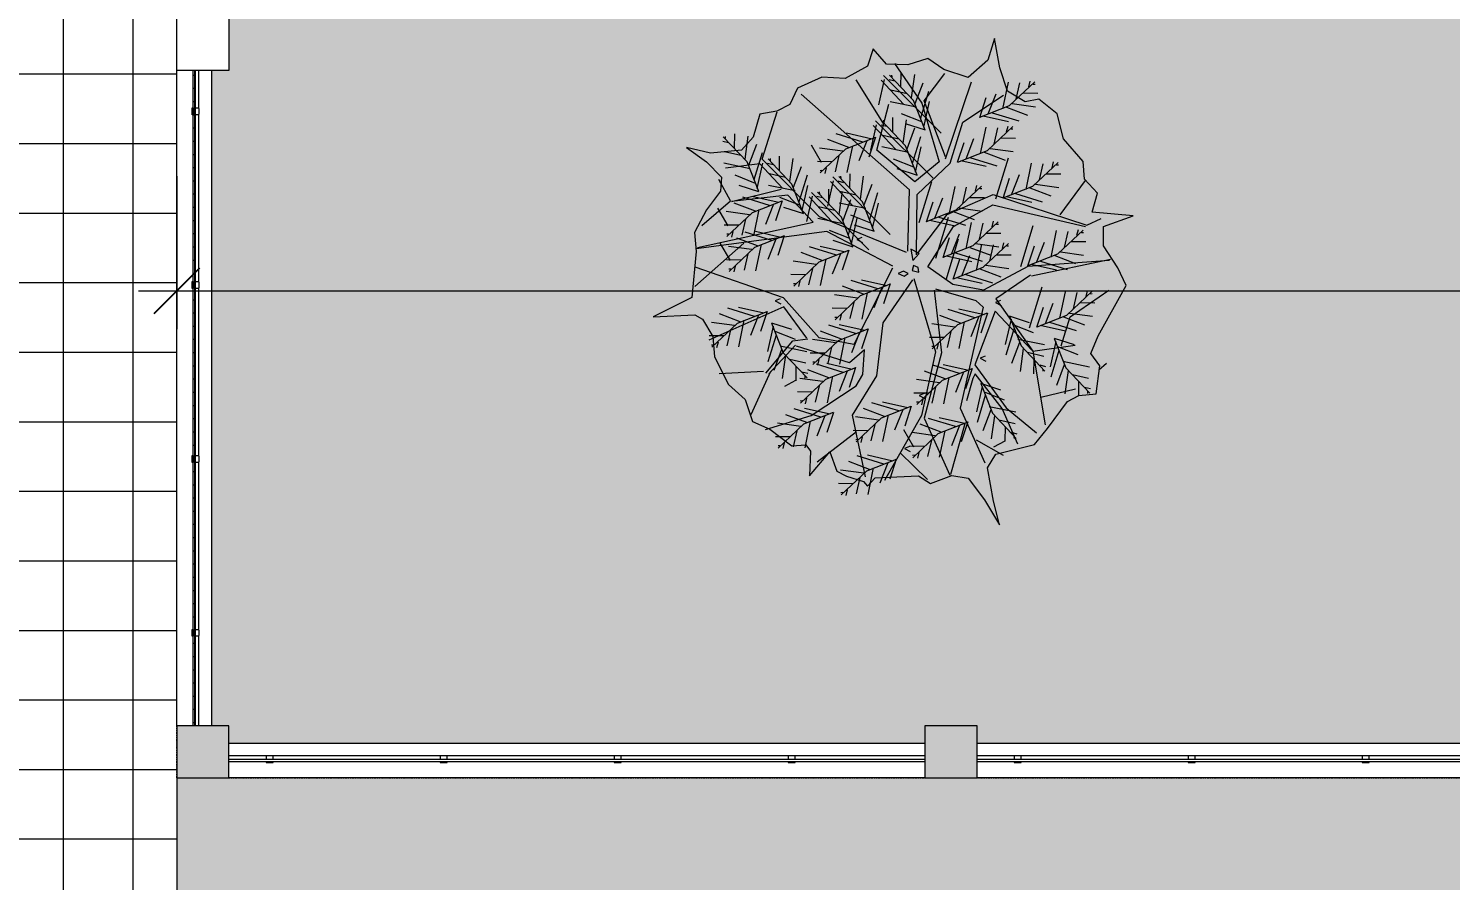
# Model space of a CAD drawing. Header units: millimetres. Extents: x 5359 to 218750, y -16347 to 109893.
# Drawn here: x 25251 to 33425, y 7297 to 12199 of the extents above; entities that cross this region are included whole.
import ezdxf

# ---------------------------------------------------------------- set-up
doc = ezdxf.new("R2010")
doc.units = ezdxf.units.MM
doc.linetypes.add('Double dash', pattern=[41.999998, 12, -6, 6, -6, 6, -6])
for name, color, linetype, lineweight in [('A-ANNO-DIMS', 211, 'Continuous', 9), ('A-ANNO-DIMS-220', 211, 'Continuous', 9), ('A-FLOR', 192, 'Continuous', 9), ('A-FLOR-HRAL', 11, 'Continuous', 9), ('A-FLOR-PATT', 8, 'Continuous', 9), ('A-WALL', 113, 'Continuous', 9), ('C-PROP-LINE', 91, 'Double dash', 18), ('G-IMPT', 8, 'Continuous', 9), ('L-PLNT', 71, 'Continuous', 9), ('S-COLS', 52, 'Continuous', 9), ('S-COLS-1', 253, 'Continuous', 5), ('S-COLS-4', 52, 'Continuous', 18)]:
    doc.layers.add(name, color=color, linetype=linetype, lineweight=lineweight)
doc.styles.add('Arial_5', font='arial_0.ttf', dxfattribs={"width": 0.9, "height": 660})
doc.dimstyles.new('1_Dim_chi_tiet_khu_đất_2_1', dxfattribs={"dimscale": 304.8, "dimtxt": 673.371204, "dimasz": 0.866142, "dimexe": 0.721785, "dimexo": 0.0625, "dimgap": 0.072178, "dimtad": 1, "dimdec": 0, "dimrnd": 5, "dimzin": 0, "dimdsep": 46, "dimtxsty": 'Arial_5', "dimblk1": 'OBLIQUE', "dimblk2": 'OBLIQUE', "dimsah": 1, "dimcen": 0.09, "dimdle": 0.721785, "dimazin": 0, "dimtfac": 1, "dimtdec": 4, "dimtix": 1, "dimtmove": 0, "dimatfit": 3, "dimfxl": 2.165354, "dimfxlon": 1, "dimtvp": 1, "dimtolj": 1, "dimtzin": 0, "dimarcsym": 2})

# ---------------------------------------------------------------- blocks, each defined once
blk = doc.blocks.new('NBS_CLDPhysicalSecuritySystems_MtlMeshPnlFncngSym_CLDModsecSecurusS3_InfillPanel - NBS_CLDPhysicalSecuritySystems_MtlMeshPnlFncngSym_CLDModsecSecurusS2_InfillPanel-2369388-TKCS_MB ĐỊNH VỊ CỔNG-HÀNG RÀO')
at = {"layer": 'A-FLOR-HRAL'}
h = blk.add_hatch(dxfattribs=at)
h.set_pattern_fill('FP_29', color=256, style=0, pattern_type=2)
h.set_pattern_definition([(180, (609.6, 0), (-2e-15, -13), []), (270, (609.6, 0), (76, 5e-15), [])])
h.paths.add_polyline_path([(3768.1, 6), (0, 6), (0, -6), (3768.1, -6)])
for p, q in [((218, 27), (0, 27)), ((0, 6), (3768.1, 6)), ((214, 6), (214, 23)), ((254, 6), (214, 6)), ((218, 27), (250, 27)), ((1218, 27), (250, 27)), ((254, 23), (254, 6)), ((1214, 6), (1214, 23)), ((1254, 6), (1214, 6)), ((1218, 27), (1250, 27)), ((2218, 27), (1250, 27)), ((1254, 23), (1254, 6)), ((2214, 6), (2214, 23)), ((2254, 6), (2214, 6)), ((2218, 27), (2250, 27)), ((3218, 27), (2250, 27)), ((2254, 23), (2254, 6)), ((3214, 6), (3214, 23)), ((3254, 6), (3214, 6)), ((3218, 27), (3250, 27)), ((3768.1, 27), (3250, 27)), ((3254, 23), (3254, 6)), ((3768.1, -6), (0, -6)), ((214, -11), (214, -6)), ((214, -6), (254, -6)), ((254, -11), (214, -11)), ((254, -6), (254, -11)), ((1214, -11), (1214, -6)), ((1214, -6), (1254, -6)), ((1254, -11), (1214, -11)), ((1254, -6), (1254, -11)), ((2214, -11), (2214, -6)), ((2214, -6), (2254, -6)), ((2254, -11), (2214, -11)), ((2254, -6), (2254, -11)), ((3214, -11), (3214, -6)), ((3214, -6), (3254, -6)), ((3254, -11), (3214, -11)), ((3254, -6), (3254, -11))]:
    blk.add_line(p, q, dxfattribs=at)
for centre, start, end in [((218, 23), 90, 180), ((250, 23), 0, 90), ((1218, 23), 90, 180), ((1250, 23), 0, 90), ((2218, 23), 90, 180), ((2250, 23), 0, 90), ((3218, 23), 90, 180), ((3250, 23), 0, 90)]:
    blk.add_arc(centre, 4, start, end, dxfattribs=at)
blk = doc.blocks.new('NBS_CLDPhysicalSecuritySystems_MtlMeshPnlFncngSym_CLDModsecSecurusS3_InfillPanel - NBS_CLDPhysicalSecuritySystems_MtlMeshPnlFncngSym_CLDModsecSecurusS2_InfillPanel-2369396-TKCS_MB ĐỊNH VỊ CỔNG-HÀNG RÀO')
at = {"layer": 'A-FLOR-HRAL'}
for p, q in [((218, 27), (0, 27)), ((4000, 6), (0, 6)), ((214, 23), (214, 6)), ((250, 27), (218, 27)), ((1218, 27), (250, 27)), ((254, 6), (254, 23)), ((1214, 23), (1214, 6)), ((1250, 27), (1218, 27)), ((2218, 27), (1250, 27)), ((1254, 6), (1254, 23)), ((2214, 23), (2214, 6)), ((2250, 27), (2218, 27)), ((3218, 27), (2250, 27)), ((2254, 6), (2254, 23)), ((3214, 23), (3214, 6)), ((3250, 27), (3218, 27)), ((4000, 27), (3250, 27)), ((3254, 6), (3254, 23)), ((0, -6), (4000, -6)), ((214, -6), (214, -11)), ((214, -11), (254, -11)), ((254, -11), (254, -6)), ((1214, -6), (1214, -11)), ((1214, -11), (1254, -11)), ((1254, -11), (1254, -6)), ((2214, -6), (2214, -11)), ((2214, -11), (2254, -11)), ((2254, -11), (2254, -6)), ((3214, -6), (3214, -11)), ((3214, -11), (3254, -11)), ((3254, -11), (3254, -6))]:
    blk.add_line(p, q, dxfattribs=at)
for centre, start, end in [((218, 23), 90, 180), ((250, 23), 360, 90), ((1218, 23), 90, 180), ((1250, 23), 360, 90), ((2218, 23), 90, 180), ((2250, 23), 360, 90), ((3218, 23), 90, 180), ((3250, 23), 360, 90)]:
    blk.add_arc(centre, 4, start, end, dxfattribs=at)
blk = doc.blocks.new('CAY GIANG HUONG - CAY GIANG HUONG_dwg-2249777-TKCS_MB ĐỊNH VỊ CỔNG-HÀNG RÀO')
at = {"layer": 'G-IMPT'}
for p, q in [((-47, 1330), (-46, 1436)), ((-172, 1068), (-368, 1383)), ((-205, 1203), (-164, 1385)), ((-26, 1206), (-188, 1381)), ((242, 1000), (-171, 1413)), ((-91, 1372), (-132, 1382)), ((-111, 1404), (-112, 1417)), ((29, 1254), (52, 1420)), ((56, 1212), (112, 1362)), ((273, 815), (459, 1368)), ((685, 1175), (725, 1365)), ((781, 1243), (808, 1360)), ((872, 1332), (882, 1373)), ((903, 1352), (917, 1352)), ((-2, 1281), (-119, 1308)), ((95, 1109), (154, 1301)), ((519, 1112), (566, 1255)), ((580, 1137), (638, 1283)), ((830, 1288), (936, 1286)), ((66, 1185), (-124, 1225)), ((104, 1081), (-42, 1138)), ((117, 1043), (158, 1226)), ((543, 1124), (726, 1083)), ((609, 1146), (801, 1087)), ((711, 1185), (862, 1129)), ((753, 1212), (920, 1189)), ((-264, 878), (-223, 1060)), ((-84, 881), (-246, 1055)), ((184, 675), (-230, 1088)), ((-149, 1047), (-190, 1057)), ((-169, 1079), (-170, 1092)), ((-105, 1005), (-104, 1111)), ((-30, 928), (-7, 1095)), ((129, 1020), (-15, 1067)), ((-3, 886), (54, 1037)), ((526, 852), (565, 1043)), ((622, 921), (649, 1038)), ((712, 1009), (723, 1050)), ((744, 1030), (758, 1030)), ((-1286, 930), (-1327, 940)), ((-1307, 962), (-1307, 975)), ((-1242, 888), (-1241, 994)), ((-1167, 811), (-1144, 978)), ((-1140, 769), (-1083, 920)), ((-422, 896), (-573, 953)), ((-320, 935), (-512, 995)), ((-254, 957), (-437, 998)), ((-291, 945), (-349, 799)), ((-230, 970), (-277, 826)), ((-61, 956), (-177, 983)), ((36, 784), (96, 976)), ((360, 790), (407, 933)), ((421, 815), (478, 961)), ((670, 965), (776, 964)), ((-1198, 839), (-1315, 866)), ((-1101, 667), (-1042, 859)), ((-920, 729), (-919, 834)), ((-845, 652), (-822, 818)), ((-693, 916), (-621, 791)), ((-464, 869), (-631, 892)), ((-492, 838), (-519, 722)), ((-396, 907), (-436, 716)), ((8, 860), (-183, 900)), ((58, 718), (99, 901)), ((449, 824), (642, 765)), ((552, 863), (702, 806)), ((594, 890), (760, 867)), ((635, 526), (725, 821)), ((-1129, 743), (-1320, 783)), ((-1079, 601), (-1038, 784)), ((-964, 771), (-1005, 781)), ((-985, 802), (-985, 816)), ((-818, 610), (-761, 760)), ((-541, 794), (-647, 795)), ((-615, 730), (-628, 729)), ((-583, 750), (-593, 709)), ((46, 755), (-101, 813)), ((71, 694), (-73, 742)), ((384, 802), (566, 761)), ((853, 594), (892, 784)), ((949, 663), (976, 779)), ((1040, 751), (1050, 792)), ((1071, 771), (1085, 772)), ((-1092, 638), (-1238, 696)), ((-1067, 577), (-1210, 624)), ((-807, 584), (-998, 623)), ((-876, 680), (-992, 707)), ((-779, 508), (-719, 700)), ((-757, 442), (-716, 624)), ((-572, 474), (-531, 657)), ((-392, 477), (-554, 652)), ((-124, 271), (-537, 684)), ((-457, 643), (-498, 654)), ((-477, 675), (-478, 689)), ((-413, 602), (-412, 707)), ((-338, 525), (-315, 691)), ((-311, 483), (-254, 633)), ((84, 356), (175, 651)), ((302, 424), (342, 615)), ((489, 581), (499, 622)), ((687, 531), (734, 675)), ((748, 556), (805, 702)), ((921, 632), (1087, 608)), ((998, 707), (1103, 706)), ((1098, 412), (1279, 658)), ((-991, 479), (-1183, 538)), ((-925, 501), (-1108, 542)), ((-901, 513), (-948, 369)), ((-769, 479), (-916, 536)), ((-724, 363), (-683, 546)), ((-545, 366), (-706, 541)), ((-277, 160), (-690, 573)), ((-610, 533), (-651, 543)), ((-630, 564), (-631, 578)), ((-566, 491), (-565, 597)), ((-490, 414), (-467, 580)), ((-369, 553), (-485, 580)), ((-463, 372), (-407, 522)), ((-271, 380), (-212, 573)), ((197, 387), (255, 533)), ((398, 493), (425, 610)), ((447, 537), (553, 536)), ((521, 602), (534, 602)), ((711, 544), (893, 503)), ((777, 565), (969, 506)), ((879, 605), (1029, 548)), ((-1364, 459), (-1291, 334)), ((-1135, 412), (-1302, 436)), ((-1093, 439), (-1244, 496)), ((-1067, 450), (-1107, 260)), ((-962, 488), (-1020, 342)), ((-744, 418), (-888, 465)), ((-521, 442), (-638, 469)), ((-300, 457), (-490, 496)), ((-424, 270), (-365, 462)), ((-262, 352), (-408, 409)), ((-250, 315), (-209, 497)), ((136, 362), (184, 505)), ((328, 435), (479, 378)), ((370, 462), (537, 439)), ((-1212, 337), (-1318, 338)), ((-1163, 382), (-1190, 265)), ((-453, 346), (-643, 386)), ((-402, 204), (-361, 387)), ((-237, 291), (-381, 338)), ((160, 374), (343, 333)), ((203, 100), (294, 394)), ((226, 396), (418, 337)), ((422, 168), (461, 358)), ((518, 236), (545, 353)), ((608, 325), (619, 366)), ((640, 345), (654, 346)), ((814, 40), (904, 335)), ((-1527, -104), (-1176, 209)), ((-1348, 209), (-1275, 83)), ((-1285, 273), (-1299, 272)), ((-1254, 293), (-1264, 252)), ((-1077, 189), (-1227, 245)), ((-975, 228), (-1167, 287)), ((-909, 250), (-1091, 291)), ((-946, 237), (-1003, 91)), ((-885, 262), (-932, 119)), ((-415, 241), (-561, 299)), ((-390, 180), (-533, 227)), ((256, 105), (303, 249)), ((277, -56), (367, 239)), ((317, 130), (374, 276)), ((490, 205), (656, 182)), ((566, 281), (672, 280)), ((682, 169), (692, 210)), ((927, 70), (984, 216)), ((1032, 108), (1071, 299)), ((1128, 177), (1155, 293)), ((1176, 221), (1282, 220)), ((1218, 265), (1229, 306)), ((1250, 285), (1264, 286)), ((-1119, 162), (-1285, 185)), ((-1147, 131), (-1174, 14)), ((-1051, 199), (-1091, 9)), ((-613, 83), (-763, 140)), ((-511, 123), (-703, 182)), ((-445, 144), (-628, 185)), ((-482, 132), (-540, -14)), ((-421, 157), (-468, 13)), ((280, 117), (462, 76)), ((345, 139), (537, 80)), ((390, -26), (448, 120)), ((448, 178), (598, 122)), ((495, 12), (535, 202)), ((591, 80), (618, 197)), ((640, 125), (745, 124)), ((713, 189), (727, 190)), ((866, 45), (913, 189)), ((1058, 119), (1208, 62)), ((1100, 146), (1266, 123)), ((-1196, 87), (-1301, 88)), ((-1269, 22), (-1283, 22)), ((-1238, 42), (-1248, 1)), ((-655, 56), (-822, 79)), ((-683, 25), (-710, -91)), ((-587, 94), (-627, -96)), ((329, -51), (376, 93)), ((521, 23), (671, -34)), ((563, 50), (729, 26)), ((890, 58), (1072, 17)), ((1460, 92), (891, -28)), ((955, 80), (1148, 20)), ((-732, -19), (-838, -18)), ((-805, -83), (-819, -84)), ((-774, -63), (-784, -104)), ((-213, -120), (-405, -60)), ((-148, -98), (-330, -57)), ((-124, -85), (-171, -229)), ((353, -39), (536, -80)), ((419, -17), (611, -76)), ((-358, -186), (-524, -163)), ((-316, -159), (-466, -102)), ((-290, -148), (-329, -339)), ((-185, -110), (-242, -257)), ((878, -400), (968, -105)), ((1096, -332), (1136, -141)), ((1192, -263), (1219, -147)), ((1283, -175), (1293, -134)), ((1314, -155), (1328, -154)), ((-1201, -357), (-1351, -300)), ((-1098, -318), (-1290, -258)), ((-1033, -296), (-1215, -255)), ((-1009, -283), (-1056, -427)), ((-434, -261), (-540, -260)), ((-476, -305), (-487, -346)), ((-386, -217), (-413, -333)), ((484, -329), (292, -269)), ((550, -307), (368, -266)), ((574, -294), (527, -438)), ((930, -395), (977, -251)), ((991, -370), (1048, -224)), ((1164, -294), (1330, -317)), ((1241, -219), (1346, -220)), ((-1243, -384), (-1409, -361)), ((-1175, -346), (-1214, -537)), ((-1070, -309), (-1127, -455)), ((-965, -388), (-1006, -571)), ((-978, -364), (-834, -411)), ((-373, -442), (-565, -382)), ((-508, -325), (-522, -326)), ((-307, -420), (-490, -379)), ((-283, -407), (-330, -551)), ((340, -395), (174, -372)), ((382, -368), (232, -311)), ((408, -357), (369, -548)), ((513, -320), (456, -466)), ((744, -338), (703, -521)), ((766, -404), (706, -596)), ((731, -315), (875, -362)), ((757, -376), (903, -433)), ((954, -382), (1136, -423)), ((1020, -360), (1212, -420)), ((1122, -321), (1272, -378)), ((-1319, -459), (-1425, -458)), ((-1361, -503), (-1372, -544)), ((-1271, -415), (-1298, -531)), ((-943, -454), (-1003, -646)), ((-953, -425), (-806, -483)), ((-517, -508), (-683, -485)), ((-475, -481), (-625, -424)), ((-449, -470), (-489, -661)), ((-344, -433), (-401, -579)), ((263, -470), (158, -469)), ((312, -426), (285, -542)), ((805, -507), (748, -657)), ((794, -481), (985, -520)), ((1066, -498), (1025, -680)), ((1054, -474), (1197, -521)), ((-1393, -524), (-1407, -524)), ((-804, -526), (-997, -730)), ((-904, -556), (-961, -707)), ((-915, -530), (-724, -570)), ((-877, -598), (-900, -765)), ((-594, -583), (-699, -582)), ((-545, -539), (-572, -655)), ((190, -535), (176, -535)), ((221, -514), (211, -555)), ((832, -549), (809, -715)), ((863, -576), (979, -604)), ((900, -568), (1205, -526)), ((1088, -564), (1029, -756)), ((1079, -535), (1225, -592)), ((-1035, -715), (-1353, -730)), ((-1123, -1024), (-981, -712)), ((-846, -626), (-730, -653)), ((-802, -675), (-803, -781)), ((-565, -760), (-715, -703)), ((-667, -648), (-681, -648)), ((-462, -721), (-654, -661)), ((-636, -627), (-646, -668)), ((-397, -699), (-579, -658)), ((-434, -711), (-491, -857)), ((-373, -686), (-420, -830)), ((272, -768), (122, -711)), ((374, -729), (182, -669)), ((440, -707), (257, -666)), ((464, -694), (417, -838)), ((907, -625), (906, -731)), ((951, -667), (992, -678)), ((972, -699), (972, -712)), ((1127, -666), (1070, -816)), ((1116, -640), (1307, -680)), ((1154, -708), (1131, -874)), ((1429, -657), (1375, -704)), ((-881, -821), (-801, -777)), ((-607, -787), (-773, -764)), ((-758, -717), (-717, -727)), ((-737, -748), (-737, -762)), ((-539, -749), (-578, -940)), ((230, -795), (64, -772)), ((298, -757), (258, -948)), ((403, -719), (345, -866)), ((525, -799), (669, -846)), ((1185, -736), (1302, -763)), ((1229, -785), (1228, -890)), ((-683, -862), (-789, -861)), ((-725, -906), (-736, -947)), ((-635, -818), (-662, -934)), ((153, -870), (47, -869)), ((111, -914), (101, -955)), ((202, -826), (175, -942)), ((537, -823), (496, -1005)), ((559, -888), (500, -1080)), ((550, -860), (696, -917)), ((959, -900), (1207, -840)), ((1273, -827), (1314, -837)), ((1294, -858), (1294, -872)), ((-622, -1043), (-814, -983)), ((-757, -926), (-771, -927)), ((-556, -1021), (-739, -980)), ((-532, -1008), (-579, -1152)), ((-165, -1037), (-316, -981)), ((-63, -998), (-255, -939)), ((3, -976), (-180, -935)), ((-34, -989), (-92, -1135)), ((27, -964), (-20, -1107)), ((80, -935), (66, -935)), ((598, -991), (542, -1141)), ((588, -965), (778, -1004)), ((-766, -1109), (-933, -1086)), ((-724, -1082), (-875, -1025)), ((-698, -1071), (-738, -1262)), ((-593, -1033), (-651, -1180)), ((-207, -1064), (-374, -1041)), ((-235, -1095), (-262, -1212)), ((-139, -1027), (-179, -1217)), ((242, -1150), (92, -1094)), ((344, -1111), (152, -1052)), ((410, -1089), (228, -1048)), ((312, -1452), (414, -1089)), ((373, -1102), (316, -1248)), ((434, -1077), (387, -1221)), ((625, -1033), (602, -1199)), ((656, -1061), (773, -1088)), ((701, -1109), (700, -1215)), ((-843, -1184), (-949, -1183)), ((-794, -1140), (-821, -1256)), ((-367, -1147), (-648, -1367)), ((-284, -1140), (-390, -1138)), ((-357, -1204), (-371, -1205)), ((-326, -1184), (-336, -1225)), ((-29, -1131), (44, -1256)), ((200, -1177), (34, -1154)), ((172, -1208), (145, -1325)), ((268, -1140), (229, -1330)), ((493, -1206), (688, -1316)), ((621, -1255), (702, -1212)), ((745, -1151), (786, -1162)), ((765, -1183), (766, -1197)), ((-916, -1249), (-930, -1249)), ((-885, -1228), (-895, -1269)), ((-169, -1380), (-361, -1320)), ((-104, -1358), (-286, -1317)), ((-53, -1300), (144, -1490)), ((123, -1253), (18, -1252)), ((50, -1317), (36, -1318)), ((81, -1297), (71, -1338)), ((-314, -1446), (-480, -1423)), ((-272, -1419), (-422, -1362)), ((-246, -1408), (-285, -1599)), ((-141, -1370), (-198, -1517)), ((-80, -1345), (-127, -1489)), ((-390, -1521), (-496, -1520)), ((-342, -1477), (-369, -1593)), ((-464, -1585), (-478, -1586)), ((-432, -1565), (-443, -1606))]:
    blk.add_line(p, q, dxfattribs=at)
at = {"layer": 'G-IMPT', "flags": 128}
for points in [[(1327, 432), (1366, 567), (1272, 669), (1263, 796), (1120, 958), (1076, 1138), (944, 1243), (846, 1225), (718, 1302), (664, 1469), (626, 1680), (578, 1523), (436, 1400), (261, 1458), (146, 1536), (2, 1491), (-150, 1494), (-246, 1605), (-287, 1480), (-448, 1392), (-615, 1402), (-790, 1322), (-845, 1204), (-938, 1158), (-1061, 1136), (-1108, 970), (-1192, 876), (-1416, 856), (-1588, 895), (-1443, 792), (-1335, 683), (-1343, 583), (-1445, 447), (-1530, 284), (-1519, 148), (-1549, -183), (-1828, -321), (-1527, -308), (-1472, -337), (-1399, -463), (-1386, -608), (-1287, -808), (-1167, -915), (-1114, -1073), (-990, -1130), (-830, -1250), (-730, -1242), (-697, -1286), (-704, -1465), (-557, -1291), (-508, -1430), (-438, -1467), (-317, -1505), (-286, -1539), (-233, -1480), (80, -1465), (166, -1519), (320, -1462), (437, -1481), (553, -1638), (661, -1816), (618, -1646), (576, -1407), (634, -1308), (913, -1239), (1007, -1124), (1150, -931), (1231, -887), (1355, -875), (1383, -673), (1317, -586), (1370, -458), (1572, -97), (1511, 31), (1408, 190), (1408, 328), (1622, 405)], [(24, 164), (38, 84), (83, 133)], [(-66, -9), (-24, -30), (6, -10), (-29, 6)], [(34, 11), (82, -1), (77, 33), (44, 48)]]:
    blk.add_lwpolyline(points, close=True, dxfattribs=at)
for points in [[(-94, 1499), (104, 1215), (229, 792), (54, 650), (-220, 877), (-134, 1207)], [(127, 1021), (44, 1234), (-128, 1416)], [(274, 829), (119, 1232), (269, 1428)], [(521, 1113), (734, 1197), (915, 1369)], [(2, 150), (15, 591), (-763, 1280)], [(65, 125), (70, 558), (308, 784), (398, 1079), (691, 1272)], [(-6, 141), (-631, 398), (-1045, 811), (-937, 1153)], [(69, 696), (-15, 909), (-186, 1090)], [(361, 791), (575, 875), (756, 1047)], [(-1068, 579), (-1152, 792), (-1323, 973)], [(-232, 968), (-445, 884), (-626, 713)], [(-899, 604), (-1061, 779), (-1308, 748)], [(-746, 419), (-830, 633), (-1001, 814)], [(688, 533), (902, 617), (1083, 788)], [(-1478, 336), (-1272, 513), (-1356, 666)], [(-239, 292), (-323, 506), (-494, 687)], [(138, 363), (351, 447), (532, 619)], [(-1509, 177), (-677, 360), (-859, 553), (-1265, 507), (-907, 596)], [(-903, 511), (-1116, 427), (-1297, 256)], [(-392, 182), (-475, 395), (-647, 576)], [(73, 134), (285, 415), (617, 557), (1288, 338), (1392, 386)], [(1452, 83), (866, 40), (546, -129), (325, -90), (146, 38), (330, 328), (613, 483), (1280, 329)], [(257, 107), (471, 191), (652, 362)], [(-106, 42), (-580, 291), (-1517, 168)], [(-887, 261), (-1100, 177), (-1281, 5)], [(-327, 248), (-363, 234), (-322, 212)], [(331, -49), (544, 35), (725, 206)], [(867, 47), (1081, 131), (1262, 302)], [(-423, 155), (-636, 71), (-817, -100)], [(-107, 28), (-386, -521), (-635, -472), (-891, -184), (-1525, 35)], [(-125, -87), (-339, -171), (-520, -342)], [(-301, -1471), (-396, -1028), (-220, -746), (-175, -365), (39, -55)], [(47, -46), (201, -573), (101, -1030), (-166, -1497)], [(884, -22), (635, -193), (900, -568), (989, -1099)], [(-914, -193), (-951, -207), (-909, -228)], [(193, -129), (244, -580), (121, -1049), (304, -1460)], [(201, -120), (491, -205), (545, -253), (378, -979), (555, -1370)], [(669, -204), (632, -218), (674, -239)], [(932, -393), (1145, -309), (1326, -138)], [(1104, -530), (1168, -321), (1446, -130)], [(-722, -474), (-888, -249), (-1428, -488)], [(-1010, -285), (-1224, -369), (-1405, -540)], [(573, -296), (359, -380), (178, -551)], [(893, -562), (630, -281), (483, -667), (709, -976), (928, -1155)], [(-976, -366), (-892, -579), (-721, -760)], [(733, -316), (817, -530), (988, -711)], [(-1018, -726), (-824, -493), (-715, -480)], [(-285, -409), (-498, -493), (-679, -664)], [(1055, -476), (1139, -689), (1311, -870)], [(-1021, -1131), (-692, -1031), (-369, -818), (-320, -736), (-309, -558), (-416, -651), (-797, -532)], [(558, -604), (522, -618), (563, -639)], [(-374, -688), (-588, -772), (-769, -943)], [(462, -696), (249, -780), (68, -951)], [(794, -1238), (680, -981), (487, -732), (470, -764), (424, -926)], [(527, -800), (610, -1014), (782, -1195)], [(121, -873), (84, -887), (126, -909)], [(-534, -1010), (-747, -1094), (-928, -1265)], [(25, -966), (-188, -1049), (-369, -1221)], [(433, -1079), (219, -1162), (38, -1334)], [(15, -1254), (-22, -1269), (20, -1290)], [(-81, -1347), (-295, -1431), (-476, -1602)]]:
    blk.add_lwpolyline(points, dxfattribs=at)
blk = doc.blocks.new('CAY GIANG HUONG - CAY GIANG HUONG-2249851-TKCS_MB ĐỊNH VỊ CỔNG-HÀNG RÀO')
at = {"xscale": 0.8, "yscale": 0.8, "zscale": 0.8}
blk.add_blockref('CAY GIANG HUONG - CAY GIANG HUONG_dwg-2249777-TKCS_MB ĐỊNH VỊ CỔNG-HÀNG RÀO', (0, 0), dxfattribs=at)
blk = doc.blocks.new('Family - ___-1476882-TKCS_MB ĐỊNH VỊ CỔNG-HÀNG RÀO')
at = {"layer": 'C-PROP-LINE'}
for q in [(26103.5, 77418.2), (134801.5, 7888.2)]:
    blk.add_line((26103.5, 7888.2), q, dxfattribs=at)
blk = doc.blocks.new('DIMBLOCK26-TKCS_MB ĐỊNH VỊ CỔNG-HÀNG RÀO')
at = {"layer": 'A-ANNO-DIMS-220'}
for p, q in [((26103.5, 11349.1), (26103.5, 10469.1)), ((26103.5, 10689.1), (26103.5, 11349.1)), ((71452.6, 11349.1), (71452.6, 10469.1)), ((71452.6, 10689.1), (71452.6, 11349.1)), ((25883.5, 10689.1), (71452.6, 10689.1))]:
    blk.add_line(p, q, dxfattribs=at)
at = {"layer": 'A-ANNO-DIMS-220', "lineweight": 25}
for p, q in [((26103.5, 10689.1), (26235.5, 10821.1)), ((71452.6, 10689.1), (71584.6, 10821.1)), ((26103.5, 10689.1), (25971.5, 10557.1)), ((71452.6, 10689.1), (71320.6, 10557.1))]:
    blk.add_line(p, q, dxfattribs=at)
at = {"layer": 'A-ANNO-DIMS-220', "color": 0, "char_height": 660, "attachment_point": 1, "line_spacing_factor": 0.941778, "style": 'Arial_5'}
for s, insert, width in [('45350', (47638.5, 11567.9), 2734.923), ('TƯ\\fArial|b0|i0|c254|p34|;\\W.9;ỜNG RÀO', (46219.2, 10487.9), 6141.145)]:
    blk.add_mtext(s, dxfattribs=dict(at, insert=insert, width=width))
blk = doc.blocks.new('_Oblique')
at = {"color": 0, "linetype": 'ByBlock', "lineweight": -2}
blk.add_line((-0.5, -0.5), (0.5, 0.5), dxfattribs=at)

msp = doc.modelspace()

# ---------------------------------------------------------------- hatches: boundary and pattern name
at = {"layer": 'A-FLOR-PATT'}
h = msp.add_hatch(dxfattribs=at)
h.set_pattern_fill('FP_5', color=256, style=0, pattern_type=2)
h.set_pattern_definition([(90, (81451.8, 48336.34), (-400, 2e-14), []), (180, (81451.8, 48336.34), (-5e-14, -400), [])])
h.paths.add_polyline_path([(14081.4, -16347.2), (14081.4, 79336.3), (14075, 79693.3), (14055.9, 80049.7), (14024.1, 80405.3), (13979.6, 80759.5), (13922.5, 81111.9), (13852.8, 81462), (13770.7, 81809.4), (13676.3, 82153.7), (13569.6, 82494.3), (13450.9, 82831), (13320.2, 83163.2), (13177.7, 83490.5), (13023.6, 83812.5), (12858.2, 84128.8), (12681.5, 84439), (12493.9, 84742.7), (12295.6, 85039.6), (12086.8, 85329.1), (11867.8, 85611), (11638.9, 85884.9), (11400.3, 86150.5), (11152.4, 86407.4), (10895.5, 86655.3), (10630, 86893.8), (10356.1, 87122.8), (10074.1, 87341.7), (9784.6, 87550.5), (9487.8, 87748.9), (9184.1, 87936.5), (8873.9, 88113.1), (8557.5, 88278.6), (8235.5, 88432.7), (7908.2, 88575.1), (7576, 88705.8), (7239.4, 88824.6), (6898.7, 88931.3), (6554.4, 89025.7), (6207, 89107.8), (5856.9, 89177.4), (5504.5, 89234.6), (5358.8, 89252.8), (5358.8, 82030.3), (10052.8, 77336.3), (10052.8, -16347.2), (12634.8, -16347.2)])
h.paths.add_polyline_path([(51727.7, -16347.2), (56702.6, -16347.2), (56702.6, -12330.8), (31070.8, -12330.8), (26103.5, -7352), (26103.5, 40986.3), (24603.5, 40986.3), (22103.5, 38486.3), (22103.5, -8023.3), (22132.9, -8371.9), (22174.4, -8719.2), (22228.1, -9064.9), (22293.8, -9408.5), (22371.5, -9749.6), (22461, -10087.7), (22562.4, -10422.5), (22675.4, -10753.6), (22799.9, -11080.5), (22935.8, -11402.8), (23082.8, -11720.2), (23240.9, -12032.3), (23409.7, -12338.6), (23589.2, -12638.9), (23779.1, -12932.6), (23979.2, -13219.6), (24189.1, -13499.4), (24408.7, -13771.7), (24637.7, -14036.1), (24875.9, -14292.4), (25122.8, -14540.1), (25378.2, -14779.1), (25641.9, -15009), (25913.4, -15229.6), (26192.5, -15440.5), (26478.7, -15641.5), (26771.9, -15832.4), (27071.5, -16012.9), (27377.3, -16182.8), (27700.1, -16347.2), (44092.7, -16347.2)])
h.paths.add_polyline_path([(134801.6, 7388.2), (140779.3, 7388.2), (140779.3, 38986.3), (138279.3, 40986.3), (134801.5, 40986.3), (134801.5, 7388.2)])
h.paths.add_polyline_path([(157794.6, 7388.2), (157794.6, 109892.8), (152779.3, 109892.8), (152779.3, 7388.2), (155944.1, 7388.2)])
h.paths.add_polyline_path([(138279.3, 45986.3), (140779.3, 47986.3), (140779.3, 77336.3), (140773.2, 77721), (140754.7, 78105.2), (140723.9, 78488.6), (140680.8, 78870.9), (140625.5, 79251.5), (140558.1, 79630.2), (140478.5, 80006.6), (140386.9, 80380.2), (140283.4, 80750.7), (140168, 81117.6), (140041, 81480.7), (139902.4, 81839.5), (139752.3, 82193.7), (139591, 82542.9), (139418.5, 82886.8), (139235.2, 83224.9), (139041.1, 83557), (138836.4, 83882.8), (138621.4, 84201.7), (138396.3, 84513.7), (138161.3, 84818.2), (137916.7, 85115.1), (137662.7, 85403.9), (137399.5, 85684.5), (137127.5, 85956.5), (136843.4, 86222.8), (136558.1, 86473.7), (136261.2, 86718.3), (135956.7, 86953.3), (135644.7, 87178.4), (135325.8, 87393.4), (135000.1, 87598), (134668, 87792.2), (134329.8, 87975.5), (133986, 88148), (133636.7, 88309.3), (133282.6, 88459.3), (132923.7, 88598), (132560.6, 88725), (132193.7, 88840.4), (131823.2, 88943.9), (131449.6, 89035.5), (131073.3, 89115), (130694.5, 89182.5), (130313.9, 89237.8), (129931.6, 89280.9), (129548.2, 89311.7), (129164, 89330.2), (128779.3, 89336.3), (87752.6, 89336.3), (85252.6, 86836.3), (85252.6, 84418.2), (127801.6, 84418.2), (134801.6, 77417.7), (134801.6, 45986.3), (136085.6, 45986.3)])
h.paths.add_polyline_path([(24603.5, 45986.3), (26103.5, 45986.3), (26103.5, 77418.2), (33103.5, 84418.2), (75452.6, 84418.2), (75452.6, 86836.3), (72952.6, 89336.3), (32081.4, 89336.3), (31731.6, 89330.2), (31382.3, 89311.9), (31033.8, 89281.3), (30686.6, 89238.6), (30341.1, 89183.8), (29997.8, 89116.9), (29657, 89038), (29319.2, 88947.3), (28984.7, 88844.8), (28654, 88730.7), (28327.6, 88605), (28005.7, 88468.1), (27688.8, 88319.9), (27377.3, 88160.8), (27071.5, 87990.9), (26771.9, 87810.4), (26478.7, 87619.5), (26192.5, 87418.5), (25913.4, 87207.6), (25641.9, 86987), (25378.2, 86757.1), (25122.8, 86518.1), (24831.7, 86222.8), (24637.7, 86014.1), (24408.7, 85749.7), (24189.1, 85477.4), (23979.2, 85197.6), (23779.1, 84910.6), (23589.2, 84616.8), (23409.7, 84316.6), (23240.9, 84010.3), (23082.8, 83698.2), (22935.8, 83380.8), (22799.9, 83058.5), (22675.4, 82731.6), (22562.4, 82400.5), (22461, 82065.7), (22371.5, 81727.6), (22293.8, 81386.5), (22228.1, 81042.9), (22174.4, 80697.2), (22132.9, 80349.9), (22103.5, 80001.3), (22103.5, 48486.3), (23817.1, 46772.8)])
h.paths.add_polyline_path([(5358.8, 97336.3), (130779.3, 97336.3), (131136.3, 97342.7), (131492.7, 97361.8), (131848.3, 97393.6), (132202.5, 97438.1), (132554.9, 97495.2), (132905, 97564.9), (133252.4, 97647), (133596.7, 97741.4), (133937.3, 97848.1), (134274, 97966.8), (134606.2, 98097.5), (134933.5, 98240), (135255.5, 98394.1), (135571.8, 98559.5), (135882, 98736.2), (136185.8, 98923.8), (136482.6, 99122.1), (136772.1, 99330.9), (137054, 99549.9), (137328, 99778.8), (137593.5, 100017.4), (137850.4, 100265.3), (138098.3, 100522.2), (138336.8, 100787.7), (138565.8, 101061.6), (138784.8, 101343.6), (138993.6, 101633.1), (139191.9, 101929.9), (139379.5, 102233.6), (139556.1, 102543.8), (139721.6, 102860.2), (139875.7, 103182.2), (140018.1, 103509.5), (140148.8, 103841.7), (140267.6, 104178.3), (140374.3, 104519), (140468.7, 104863.3), (140550.8, 105210.7), (140620.5, 105560.8), (140681.9, 105947.8), (140722.1, 106267.4), (140753.9, 106622.9), (140773, 106979.4), (140779.3, 107336.3), (140779.3, 109892.8), (135779.3, 109892.8), (135779.3, 107336.3), (130779.3, 102336.3), (5358.8, 102336.3), (5358.8, 99924.4)])
h = msp.add_hatch(color=256, dxfattribs=at)
h.paths.add_polyline_path([(10052.8, -16347.2), (10052.8, 77336.3), (5358.8, 82030.3), (5358.8, -16347.2)])
h.paths.add_polyline_path([(56702.6, -12330.8), (56702.6, 7388.2), (134801.5, 7388.2), (134801.5, 7888.2), (26103.5, 7888.2), (26103.5, -7352), (31070.8, -12330.8), (44092.7, -12330.8)])
h.paths.add_polyline_path([(160294.2, 7388.2), (160294.2, 109892.8), (157794.6, 109892.8), (157794.6, 7388.2)])
h.paths.add_polyline_path([(130779.3, 102336.3), (135779.3, 107336.3), (135779.3, 109892.8), (5358.8, 109892.8), (5358.8, 102336.3), (121560.4, 102336.3)])
h = msp.add_hatch(dxfattribs=at)
h.set_pattern_fill('FP_14', color=256, style=0, pattern_type=2)
h.set_pattern_definition([(0, (167.64, 11.2), (558.8, 558.8), [83.82, -16.764, 22.352, -16.764, -419.1]), (0, (167.64, 11.2), (558.8, 558.8), [-139.7, 83.82, -335.28]), (0, (139.7, 27.94), (558.8, 558.8), [55.88, -41.91, 83.82, -41.91, -335.28]), (0, (139.7, 27.94), (558.8, 558.8), [-223.52, 55.88, -279.4]), (0, (335.3, 251.46), (558.8, 558.8), [69.85, -27.94, 69.85, -391.16]), (0, (55.9, 363.2), (558.8, 558.8), [27.94, -55.88, 27.94, -447.04]), (90, (111.76, 363.2), (-558.8, 558.8), [50.292, -508.508]), (90, (279.4, 27.94), (-558.8, 558.8), [55.88, -502.92]), (90, (419.1, 251.46), (-558.8, 558.8), [55.88, -502.92]), (45, (352.04, 22.35), (0, 558.7996), [55.88, -734.383]), (135, (206.76, 22.35), (-558.7996, 0), [55.88, -734.383]), (63.435, (335.28, 25.15), (-0.0005, 558.8001), [55.88, -1193.635]), (75.964, (307.34, 27.94), (-0.00237, 558.80038), [55.88, -2248.111]), (75.964, (447.04, 251.46), (-0.00237, 558.80038), [44.704, -2259.287]), (75.964, (122.94, 363.22), (-0.00237, 558.80038), [39.116, -2264.875]), (104.036, (251.46, 27.94), (0.00237, 558.80038), [55.88, -2248.111]), (104.036, (391.16, 251.46), (0.00237, 558.80038), [44.704, -2259.287]), (104.036, (100.58, 363.22), (0.00237, 558.80038), [39.116, -2264.875]), (116.565, (223.52, 25.15), (0.0005, 558.8001), [55.88, -1193.634])])
h.paths.add_polyline_path([(30703.5, 8088.2), (34703.5, 8088.2), (34703.5, 8188.2), (35003.5, 8188.2), (35003.5, 8088.2), (36802.6, 8088.2), (36802.6, 13136.9), (28627.7, 13136.9), (27003.5, 14761.2), (26303.5, 14761.2), (26303.5, 12256.3), (26403.5, 12256.3), (26403.5, 11956.3), (26303.5, 11956.3), (26303.5, 8188.2), (26403.5, 8188.2), (26403.5, 8088.2), (30403.5, 8088.2), (30403.5, 8188.2), (30703.5, 8188.2)])
h.paths.add_polyline_path([(26303.5, 14861.2), (27003.5, 14861.2), (27003.5, 40386.3), (26995.6, 40471.7), (26973, 40555.4), (26949, 40613.3), (26908, 40680.2), (26857.1, 40739.9), (26797.4, 40790.8), (26730.5, 40831.8), (26658, 40861.9), (26581.7, 40880.2), (26503.5, 40886.3), (26403.5, 40886.3), (26403.5, 40586.3), (26303.5, 40586.3), (26303.5, 36856.3), (26403.5, 36856.3), (26403.5, 36556.3), (26303.5, 36556.3), (26303.5, 32756.3), (26403.5, 32756.3), (26403.5, 32456.3), (26303.5, 32456.3), (26303.5, 28656.3), (26403.5, 28656.3), (26403.5, 28356.3), (26303.5, 28356.3), (26303.5, 24556.3), (26403.5, 24556.3), (26403.5, 24256.3), (26303.5, 24256.3), (26303.5, 20456.3), (26403.5, 20456.3), (26403.5, 20156.3), (26303.5, 20156.3), (26303.5, 16356.3), (26403.5, 16356.3), (26403.5, 16056.3), (26303.5, 16056.3), (26303.5, 15212.8)])
at = {"layer": 'S-COLS-1'}
for points in [[(26103.5, 7888.2), (26403.5, 7888.2), (26403.5, 8188.2), (26103.5, 8188.2)], [(30403.5, 7888.2), (30703.5, 7888.2), (30703.5, 8188.2), (30403.5, 8188.2)]]:
    msp.add_hatch(color=256, dxfattribs=at).paths.add_polyline_path(points)

# ---------------------------------------------------------------- linework, layer by layer
at = {"layer": 'A-FLOR'}
msp.add_line((26103.5, 7888.2), (26103.5, -7352), dxfattribs=at)
at = {"layer": 'A-WALL'}
for p, q in [((26103.5, 8188.2), (26103.5, 11956.3)), ((26303.5, 11956.3), (26303.5, 8188.2)), ((26403.5, 8088.2), (30403.5, 8088.2)), ((30703.5, 8088.2), (34703.5, 8088.2)), ((30403.5, 7888.2), (26403.5, 7888.2)), ((34703.5, 7888.2), (30703.5, 7888.2))]:
    msp.add_line(p, q, dxfattribs=at)
at = {"layer": 'S-COLS'}
for p, q in [((26103.5, 11956.3), (26103.5, 12256.3)), ((26403.5, 12256.3), (26403.5, 11956.3)), ((26403.5, 11956.3), (26103.5, 11956.3))]:
    msp.add_line(p, q, dxfattribs=at)
at = {"layer": 'S-COLS-4'}
for p, q in [((26403.5, 8188.2), (26103.5, 8188.2)), ((26103.5, 8188.2), (26103.5, 7888.2)), ((26403.5, 7888.2), (26403.5, 8188.2)), ((30703.5, 8188.2), (30403.5, 8188.2)), ((30403.5, 8188.2), (30403.5, 7888.2)), ((30703.5, 7888.2), (30703.5, 8188.2)), ((26103.5, 7888.2), (26403.5, 7888.2)), ((30403.5, 7888.2), (30703.5, 7888.2))]:
    msp.add_line(p, q, dxfattribs=at)

# ---------------------------------------------------------------- block references
at = {"layer": 'A-FLOR-HRAL', "rotation": 269.9999999999998}
msp.add_blockref('NBS_CLDPhysicalSecuritySystems_MtlMeshPnlFncngSym_CLDModsecSecurusS3_InfillPanel - NBS_CLDPhysicalSecuritySystems_MtlMeshPnlFncngSym_CLDModsecSecurusS2_InfillPanel-2369388-TKCS_MB ĐỊNH VỊ CỔNG-HÀNG RÀO', (26203.5, 11956.3), dxfattribs=at)
at = {"layer": 'A-FLOR-HRAL'}
for p in [(26403.5, 7988.2), (30703.5, 7988.2)]:
    msp.add_blockref('NBS_CLDPhysicalSecuritySystems_MtlMeshPnlFncngSym_CLDModsecSecurusS3_InfillPanel - NBS_CLDPhysicalSecuritySystems_MtlMeshPnlFncngSym_CLDModsecSecurusS2_InfillPanel-2369396-TKCS_MB ĐỊNH VỊ CỔNG-HÀNG RÀO', p, dxfattribs=at)
at = {"layer": 'C-PROP-LINE'}
msp.add_blockref('Family - ___-1476882-TKCS_MB ĐỊNH VỊ CỔNG-HÀNG RÀO', (0, 0), dxfattribs=at)
at = {"layer": 'L-PLNT'}
msp.add_blockref('CAY GIANG HUONG - CAY GIANG HUONG-2249851-TKCS_MB ĐỊNH VỊ CỔNG-HÀNG RÀO', (30303.6, 10796.9), dxfattribs=at)

# ---------------------------------------------------------------- dimensions: what is measured, and where the dimension line sits
at = {"layer": 'A-ANNO-DIMS'}
dim = msp.add_linear_dim(base=(71452.6, 10689.1), p1=(26103.5, 11349.1), p2=(71452.6, 11349.1), text='<>\\XTƯỜNG RÀO', dimstyle='1_Dim_chi_tiet_khu_đất_2_1', override={"dimpost": '<>', "dimfxl": 45349.063447}, dxfattribs=at)
dim.commit()
dim.dimension.update_dxf_attribs({"geometry": 'DIMBLOCK26-TKCS_MB ĐỊNH VỊ CỔNG-HÀNG RÀO', "text_midpoint": (48778, 10689.1)})

doc.saveas('drawing.dxf')
